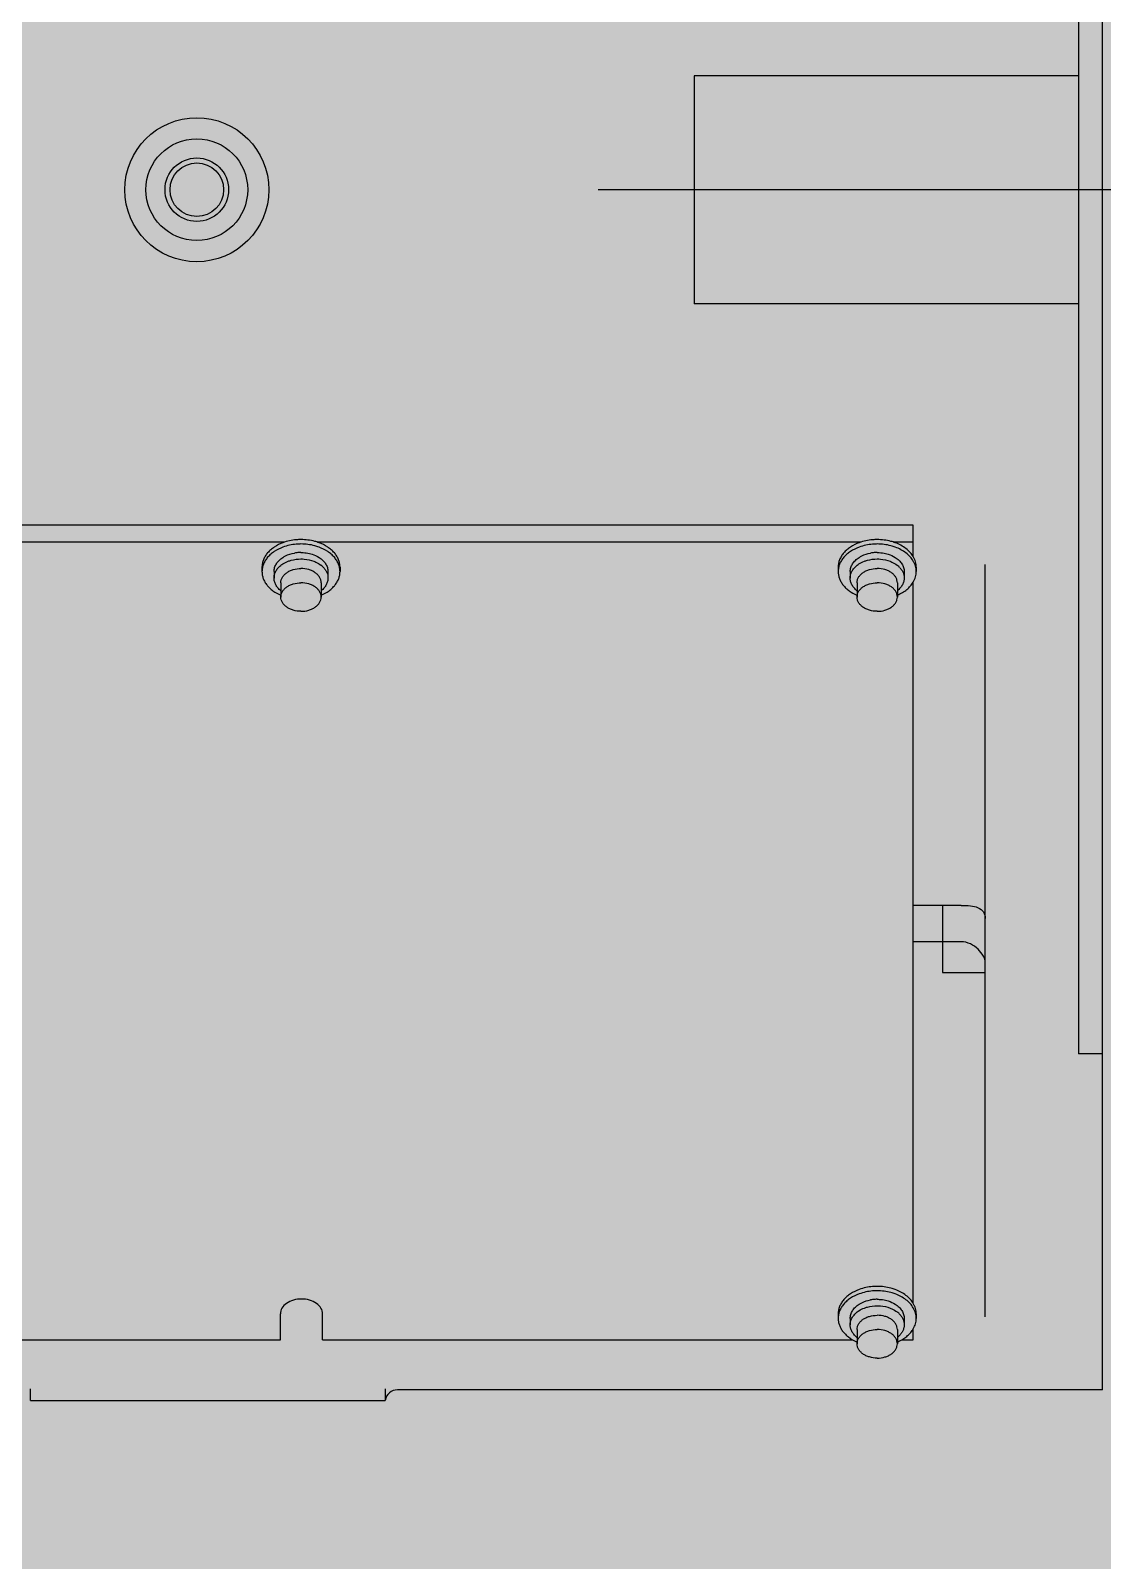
# Model space of a CAD drawing. Extents: x -18489 to 195597, y -1599 to 112111.
# Drawn here: x -14502.51 to -14474.19, y 2469.54 to 2509.97 of the extents above; entities that cross this region are included whole.
import ezdxf

# ---------------------------------------------------------------- set-up
doc = ezdxf.new("R2010")
doc.units = 0
doc.header["$LTSCALE"] = 100
for name, color, linetype in [('188K-SM-03-F10-MECH-EQ-Y2257103$0$0 Xref', 8, 'Continuous'), ('188K-SM-03-F10-MECH-EQ-Y2257103$0$M-EQU-FOUNDATION', 8, 'Continuous'), ('188K-SM-03-F10-MECH-EQ-Y2257103$0$Micron CUP L10 HVAC EQU$0$M-MECH-EQU', 136, 'Continuous'), ('188K-SM-03-F10-MECH-EQ-Y2257103$0$Micron CUP L10 HVAC EQU$0$M-PHASE1 AREA', 252, 'Continuous')]:
    doc.layers.add(name, color=color, linetype=linetype)

# ---------------------------------------------------------------- blocks, each defined once
blk = doc.blocks.new('188K-SM-03-F10-MECH-EQ-Y2257103$0$Micron CUP L10 HVAC EQU$0$A$C0c53ceb0')
at = {"layer": '188K-SM-03-F10-MECH-EQ-Y2257103$0$Micron CUP L10 HVAC EQU$0$M-PHASE1 AREA'}
for p, q in [((16689.57752, 15566.28856), (16689.57752, 16200.62033)), ((16683.23456, 16111.82215), (16683.23456, 15655.08454)), ((16683.23456, 15913.58534), (16581.73732, 15913.58534)), ((16581.73732, 15913.58534), (16581.73732, 15853.32135)), ((18202.14084, 15883.45334), (16556.36301, 15883.45334)), ((16683.23456, 15853.32135), (16581.73732, 15853.32135)), ((16639.59218, 15794.82288), (16316.08298, 15794.82288)), ((16639.59218, 15786.46421), (16639.59218, 15794.82288)), ((16473.58696, 15790.33748), (16329.84858, 15790.33748)), ((16625.82658, 15790.33748), (16482.0882, 15790.33748)), ((16639.59218, 15790.33748), (16634.32783, 15790.33748)), ((16467.52969, 15783.69909), (16467.52969, 15782.53288)), ((16488.14547, 15783.69909), (16488.14547, 15782.53288)), ((16619.76931, 15783.69909), (16619.76931, 15782.53288)), ((16640.3851, 15783.69909), (16640.3851, 15782.53288)), ((16658.62213, 15585.62094), (16658.62213, 15784.4195)), ((16470.70769, 15782.53288), (16470.70769, 15780.82843)), ((16484.96747, 15782.53288), (16484.96747, 15780.82843)), ((16622.94732, 15782.53288), (16622.94732, 15780.82843)), ((16637.20709, 15782.53288), (16637.20709, 15780.82843)), ((16639.59218, 15589.10648), (16639.59218, 15779.76775)), ((16472.50919, 15779.57251), (16472.50919, 15775.80478)), ((16483.16597, 15779.57251), (16483.16597, 15775.80478)), ((16624.74882, 15779.57251), (16624.74882, 15775.80478)), ((16635.40559, 15779.57251), (16635.40559, 15775.80478)), ((16652.27882, 15694.30573), (16639.59218, 15694.30573)), ((16647.33103, 15694.30587), (16647.33103, 15676.58617)), ((16652.27882, 15684.70552), (16639.59218, 15684.70552)), ((16647.33103, 15676.58617), (16658.62213, 15676.58617)), ((16689.57814, 15655.08454), (16683.23456, 15655.08454)), ((16472.38233, 15579.52354), (16472.38233, 15586.34136)), ((16483.54657, 15579.52354), (16483.54657, 15586.34136)), ((16619.76931, 15586.34136), (16619.76931, 15585.17515)), ((16640.3851, 15586.34136), (16640.3851, 15585.17515)), ((16622.94732, 15585.17515), (16622.94732, 15583.4707)), ((16624.74882, 15582.21478), (16624.74882, 15578.44705)), ((16635.40559, 15582.21478), (16635.40559, 15578.44705)), ((16637.20709, 15585.17515), (16637.20709, 15583.4707)), ((16639.59218, 15579.52354), (16639.59218, 15582.41002)), ((16332.07782, 15579.52354), (16472.38233, 15579.52354)), ((16483.54657, 15579.52354), (16623.59734, 15579.52354)), ((16636.55707, 15579.52354), (16639.59218, 15579.52354)), ((16406.41182, 15563.4975), (16406.41182, 15566.52208)), ((16500.03919, 15566.52208), (16500.03919, 15563.4975)), ((16689.57752, 15566.28856), (16503.33772, 15566.28856)), ((16406.41182, 15563.4975), (16500.03919, 15563.4975))]:
    blk.add_line(p, q, dxfattribs=at)
for radius in [19.02995, 13.44783, 8.39855, 7.07914]:
    blk.add_circle((16450.30758, 15883.45445), radius, dxfattribs=at)
for centre, radius, start, end in [((16476.36334, 15779.33262), 6.19155, 127.5258068, 128.9357053), ((16477.80216, 15777.84021), 9.73227, 97.1739976, 100.0449696), ((16477.81928, 15777.71248), 9.86114, 96.1744783, 97.1800614), ((16477.83634, 15777.54409), 10.03038, 89.9929258, 96.1678883), ((16479.41779, 15779.4672), 6.02027, 46.9069085, 52.4938278), ((16479.76659, 15779.84822), 5.50374, 42.7749544, 46.8486984), ((16628.60296, 15779.33262), 6.19155, 127.5258068, 128.9357053), ((16630.04178, 15777.84021), 9.73227, 97.1739976, 100.0449696), ((16630.05891, 15777.71248), 9.86114, 96.1744783, 97.1800614), ((16630.07597, 15777.54409), 10.03038, 89.9929258, 96.1678883), ((16631.65741, 15779.4672), 6.02027, 46.9069085, 52.4938278), ((16632.00622, 15779.84822), 5.50374, 42.7749544, 46.8486984), ((16630.04178, 15580.48248), 9.73227, 97.1739976, 100.0449696), ((16630.05891, 15580.35475), 9.86114, 96.1744783, 97.1800614), ((16630.07597, 15580.18636), 10.03038, 89.9929258, 96.1678883), ((16628.60296, 15581.97489), 6.19155, 127.5258068, 128.9357053), ((16631.65741, 15582.10947), 6.02027, 46.9069085, 52.4938278), ((16632.00622, 15582.49049), 5.50374, 42.7749544, 46.8486984), ((16629.2715, 15589.53259), 11.52164, 244.948865, 246.842348), ((16628.52498, 15584.8695), 6.06708, 229.7708212, 231.4191546), ((16631.77124, 15584.70025), 5.84634, 308.528757, 313.6162458), ((16630.89402, 15589.50598), 11.4928, 293.1588691, 296.1903204), ((16503.33772, 15562.99004), 3.29853, 90, 171.1501169)]:
    blk.add_arc(centre, radius, start, end, dxfattribs=at)
for points, knots in [([(16473.06879, 15790.16094), (16472.26991, 15789.86615), (16471.13263, 15789.30811), (16469.82642, 15788.32141), (16469.01266, 15787.50918), (16468.36128, 15786.6244), (16467.88522, 15785.68245), (16467.59494, 15784.70126), (16467.52969, 15784.03058), (16467.52969, 15783.69909)], [0, 0, 0, 0, 0.282453329, 0.415182561, 0.541745185, 0.662447936, 0.77810747, 0.890044774, 1, 1, 1, 1]), ([(16473.06879, 15788.99473), (16472.26991, 15788.69994), (16471.13263, 15788.14191), (16469.82642, 15787.15521), (16469.01266, 15786.34298), (16468.36128, 15785.4582), (16467.88522, 15784.51625), (16467.59494, 15783.53505), (16467.52969, 15782.86437), (16467.52969, 15782.53288)], [0, 0, 0, 0, 0.282453329, 0.415182561, 0.541745185, 0.662447936, 0.77810747, 0.890044774, 1, 1, 1, 1]), ([(16477.83758, 15790.98786), (16477.42508, 15790.98786), (16475.80831, 15790.91942), (16474.19967, 15790.57824), (16473.06879, 15790.16094)], [0, 0, 0, 0, 0.254957247, 1, 1, 1, 1]), ([(16477.83758, 15789.82166), (16477.42508, 15789.82166), (16475.80831, 15789.75322), (16474.19967, 15789.41204), (16473.06879, 15788.99473)], [0, 0, 0, 0, 0.254957247, 1, 1, 1, 1]), ([(16482.60637, 15790.16094), (16482.23552, 15790.29779), (16480.6911, 15790.78471), (16479.06034, 15790.98786), (16477.83758, 15790.98786)], [0, 0, 0, 0, 0.244303598, 1, 1, 1, 1]), ([(16482.60637, 15788.99473), (16482.23552, 15789.13158), (16480.6911, 15789.6185), (16479.06034, 15789.82166), (16477.83758, 15789.82166)], [0, 0, 0, 0, 0.244303598, 1, 1, 1, 1]), ([(16488.14547, 15783.69909), (16488.14547, 15784.03058), (16488.08022, 15784.70126), (16487.78994, 15785.68245), (16487.31388, 15786.6244), (16486.6625, 15787.50918), (16485.84874, 15788.32141), (16484.54253, 15789.30811), (16483.40525, 15789.86615), (16482.60637, 15790.16094)], [0, 0, 0, 0, 0.109955226, 0.22189253, 0.337552064, 0.458254815, 0.584817439, 0.717546671, 1, 1, 1, 1]), ([(16488.14547, 15782.53288), (16488.14547, 15782.86437), (16488.08022, 15783.53505), (16487.78994, 15784.51625), (16487.31388, 15785.4582), (16486.6625, 15786.34298), (16485.84874, 15787.15521), (16484.54253, 15788.14191), (16483.40525, 15788.69994), (16482.60637, 15788.99473)], [0, 0, 0, 0, 0.109955226, 0.22189253, 0.337552064, 0.458254815, 0.584817439, 0.717546671, 1, 1, 1, 1]), ([(16625.30841, 15790.16094), (16624.50954, 15789.86615), (16623.37225, 15789.30811), (16622.06605, 15788.32141), (16621.25229, 15787.50918), (16620.60091, 15786.6244), (16620.12484, 15785.68245), (16619.83456, 15784.70126), (16619.76931, 15784.03058), (16619.76931, 15783.69909)], [0, 0, 0, 0, 0.282453329, 0.415182561, 0.541745185, 0.662447936, 0.77810747, 0.890044774, 1, 1, 1, 1]), ([(16625.30841, 15788.99473), (16624.50954, 15788.69994), (16623.37225, 15788.14191), (16622.06605, 15787.15521), (16621.25229, 15786.34298), (16620.60091, 15785.4582), (16620.12484, 15784.51625), (16619.83456, 15783.53505), (16619.76931, 15782.86437), (16619.76931, 15782.53288)], [0, 0, 0, 0, 0.282453329, 0.415182561, 0.541745185, 0.662447936, 0.77810747, 0.890044774, 1, 1, 1, 1]), ([(16630.0772, 15790.98786), (16629.6647, 15790.98786), (16628.04794, 15790.91942), (16626.4393, 15790.57824), (16625.30841, 15790.16094)], [0, 0, 0, 0, 0.254957247, 1, 1, 1, 1]), ([(16630.0772, 15789.82166), (16629.6647, 15789.82166), (16628.04794, 15789.75322), (16626.4393, 15789.41204), (16625.30841, 15788.99473)], [0, 0, 0, 0, 0.254957247, 1, 1, 1, 1]), ([(16634.846, 15790.16094), (16634.47514, 15790.29779), (16632.93072, 15790.78471), (16631.29997, 15790.98786), (16630.0772, 15790.98786)], [0, 0, 0, 0, 0.244303598, 1, 1, 1, 1]), ([(16634.846, 15788.99473), (16634.47514, 15789.13158), (16632.93072, 15789.6185), (16631.29997, 15789.82166), (16630.0772, 15789.82166)], [0, 0, 0, 0, 0.244303598, 1, 1, 1, 1]), ([(16639.61131, 15786.46977), (16639.37652, 15786.87375), (16638.79797, 15787.65478), (16637.69219, 15788.66639), (16636.35886, 15789.52475), (16635.36689, 15789.96872), (16634.846, 15790.16094)], [0, 0, 0, 0, 0.228329103, 0.471045062, 0.728675928, 1, 1, 1, 1]), ([(16639.61131, 15785.30357), (16639.37652, 15785.70754), (16638.79797, 15786.48857), (16637.69219, 15787.50019), (16636.35886, 15788.35854), (16635.36689, 15788.80252), (16634.846, 15788.99473)], [0, 0, 0, 0, 0.228329103, 0.471045062, 0.728675928, 1, 1, 1, 1]), ([(16470.7077, 15782.53288), (16470.7077, 15782.8859), (16470.81753, 15783.6105), (16471.29595, 15784.63005), (16472.05822, 15785.54805), (16472.70785, 15786.05076), (16473.06406, 15786.27778)], [0, 0, 0, 0, 0.229920631, 0.469253804, 0.72489402, 1, 1, 1, 1]), ([(16470.7077, 15780.82843), (16470.7077, 15781.13128), (16470.78758, 15781.74895), (16471.13917, 15782.63419), (16471.70692, 15783.45548), (16472.20005, 15783.92877), (16472.47227, 15784.14872)], [0, 0, 0, 0, 0.234069694, 0.475329886, 0.729505668, 1, 1, 1, 1]), ([(16472.59195, 15784.24301), (16472.7272, 15784.3469), (16473.30617, 15784.75525), (16473.94729, 15785.07264), (16474.44937, 15785.26438)], [0, 0, 0, 0, 0.24089007, 1, 1, 1, 1]), ([(16473.06406, 15786.27778), (16473.28345, 15786.41761), (16474.23294, 15786.9499), (16475.29045, 15787.27903), (16476.10464, 15787.42329)], [0, 0, 0, 0, 0.239330495, 1, 1, 1, 1]), ([(16474.44937, 15785.26438), (16474.71168, 15785.36455), (16475.80692, 15785.72137), (16476.96747, 15785.87002), (16477.83758, 15785.87002)], [0, 0, 0, 0, 0.243974103, 1, 1, 1, 1]), ([(16477.83758, 15787.57447), (16478.0267, 15787.57447), (16478.77672, 15787.55334), (16479.52468, 15787.44817), (16480.07111, 15787.32071)], [0, 0, 0, 0, 0.252084477, 1, 1, 1, 1]), ([(16477.83758, 15785.87002), (16478.1313, 15785.87002), (16479.2812, 15785.8199), (16480.42513, 15785.57015), (16481.22579, 15785.26438)], [0, 0, 0, 0, 0.255236185, 1, 1, 1, 1]), ([(16480.07111, 15787.32071), (16480.30308, 15787.2666), (16481.18807, 15787.02429), (16482.03815, 15786.64296), (16482.6111, 15786.27778)], [0, 0, 0, 0, 0.25958004, 1, 1, 1, 1]), ([(16481.22579, 15785.26438), (16481.39732, 15785.19888), (16482.05004, 15784.92488), (16482.6674, 15784.5624), (16483.08321, 15784.24301)], [0, 0, 0, 0, 0.259357224, 1, 1, 1, 1]), ([(16482.6111, 15786.27778), (16482.9673, 15786.05076), (16483.61694, 15785.54805), (16484.37921, 15784.63005), (16484.85763, 15783.6105), (16484.96745, 15782.8859), (16484.96745, 15782.53288)], [0, 0, 0, 0, 0.27510598, 0.530746196, 0.770079369, 1, 1, 1, 1]), ([(16622.94733, 15782.53288), (16622.94733, 15782.8859), (16623.05716, 15783.6105), (16623.53557, 15784.63005), (16624.29784, 15785.54805), (16624.94748, 15786.05076), (16625.30368, 15786.27778)], [0, 0, 0, 0, 0.229920631, 0.469253804, 0.72489402, 1, 1, 1, 1]), ([(16622.94733, 15780.82843), (16622.94733, 15781.13128), (16623.02721, 15781.74895), (16623.37879, 15782.63419), (16623.94655, 15783.45548), (16624.43967, 15783.92877), (16624.7119, 15784.14872)], [0, 0, 0, 0, 0.234069694, 0.475329886, 0.729505668, 1, 1, 1, 1]), ([(16624.83157, 15784.24301), (16624.96683, 15784.3469), (16625.54579, 15784.75525), (16626.18691, 15785.07264), (16626.68899, 15785.26438)], [0, 0, 0, 0, 0.24089007, 1, 1, 1, 1]), ([(16625.30368, 15786.27778), (16625.52307, 15786.41761), (16626.47257, 15786.9499), (16627.53007, 15787.27903), (16628.34427, 15787.42329)], [0, 0, 0, 0, 0.239330495, 1, 1, 1, 1]), ([(16626.68899, 15785.26438), (16626.9513, 15785.36455), (16628.04655, 15785.72137), (16629.2071, 15785.87002), (16630.0772, 15785.87002)], [0, 0, 0, 0, 0.243974103, 1, 1, 1, 1]), ([(16630.0772, 15787.57447), (16630.26632, 15787.57447), (16631.01634, 15787.55334), (16631.76431, 15787.44817), (16632.31074, 15787.32071)], [0, 0, 0, 0, 0.252084477, 1, 1, 1, 1]), ([(16630.0772, 15785.87002), (16630.37093, 15785.87002), (16631.52082, 15785.8199), (16632.66475, 15785.57015), (16633.46542, 15785.26438)], [0, 0, 0, 0, 0.255236185, 1, 1, 1, 1]), ([(16632.31074, 15787.32071), (16632.54271, 15787.2666), (16633.4277, 15787.02429), (16634.27777, 15786.64296), (16634.85072, 15786.27778)], [0, 0, 0, 0, 0.25958004, 1, 1, 1, 1]), ([(16633.46542, 15785.26438), (16633.63694, 15785.19888), (16634.28967, 15784.92488), (16634.90702, 15784.5624), (16635.32283, 15784.24301)], [0, 0, 0, 0, 0.259357224, 1, 1, 1, 1]), ([(16634.85072, 15786.27778), (16635.20693, 15786.05076), (16635.85656, 15785.54805), (16636.61883, 15784.63005), (16637.09725, 15783.6105), (16637.20708, 15782.8859), (16637.20708, 15782.53288)], [0, 0, 0, 0, 0.27510598, 0.530746196, 0.770079369, 1, 1, 1, 1]), ([(16640.3851, 15783.69909), (16640.3851, 15783.93612), (16640.35205, 15784.41304), (16640.20414, 15785.11968), (16639.95954, 15785.81224), (16639.73675, 15786.25392), (16639.61131, 15786.46977)], [0, 0, 0, 0, 0.244493334, 0.491275134, 0.742487277, 1, 1, 1, 1]), ([(16640.3851, 15782.53288), (16640.3851, 15782.76991), (16640.35205, 15783.24684), (16640.20414, 15783.95348), (16639.95954, 15784.64604), (16639.73675, 15785.08772), (16639.61131, 15785.30357)], [0, 0, 0, 0, 0.244493334, 0.491275134, 0.742487277, 1, 1, 1, 1]), ([(16467.52969, 15782.53288), (16467.52969, 15782.22068), (16467.58744, 15781.58981), (16467.84474, 15780.66411), (16468.2676, 15779.77103), (16468.84781, 15778.92577), (16469.57512, 15778.14151), (16470.74694, 15777.17479), (16471.775, 15776.6076), (16472.50085, 15776.29702)], [0, 0, 0, 0, 0.111041272, 0.223864441, 0.340057107, 0.460865279, 0.587115231, 0.719198405, 1, 1, 1, 1]), ([(16472.50182, 15777.48441), (16472.22533, 15777.70501), (16471.72429, 15778.1803), (16471.14685, 15779.00714), (16470.78904, 15779.89964), (16470.7077, 15780.52292), (16470.7077, 15780.82843)], [0, 0, 0, 0, 0.270746738, 0.524995294, 0.766149282, 1, 1, 1, 1]), ([(16472.50921, 15779.57251), (16472.50921, 15779.8199), (16472.581, 15780.32621), (16472.89515, 15781.04467), (16473.39907, 15781.70075), (16474.07006, 15782.27088), (16474.88199, 15782.73632), (16476.12757, 15783.20211), (16477.1512, 15783.34025), (16477.83758, 15783.34025)], [0, 0, 0, 0, 0.103362596, 0.210478727, 0.324204974, 0.446028764, 0.576049326, 0.713211012, 1, 1, 1, 1]), ([(16483.16595, 15779.57251), (16483.16595, 15779.8199), (16483.09416, 15780.32621), (16482.78001, 15781.04467), (16482.27609, 15781.70075), (16481.6051, 15782.27088), (16480.79317, 15782.73632), (16479.54759, 15783.20211), (16478.52396, 15783.34025), (16477.83758, 15783.34025)], [0, 0, 0, 0, 0.103362596, 0.210478727, 0.324204974, 0.446028764, 0.576049326, 0.713211012, 1, 1, 1, 1]), ([(16484.96745, 15780.82843), (16484.96745, 15780.52292), (16484.88612, 15779.89964), (16484.52831, 15779.00714), (16483.95087, 15778.1803), (16483.44983, 15777.70501), (16483.17334, 15777.48441)], [0, 0, 0, 0, 0.233850718, 0.475004706, 0.729253262, 1, 1, 1, 1]), ([(16483.17431, 15776.29702), (16483.90016, 15776.6076), (16484.92822, 15777.17479), (16486.10004, 15778.14151), (16486.82735, 15778.92577), (16487.40756, 15779.77103), (16487.83042, 15780.66411), (16488.08772, 15781.58981), (16488.14547, 15782.22068), (16488.14547, 15782.53288)], [0, 0, 0, 0, 0.280801595, 0.412884769, 0.539134721, 0.659942893, 0.776135559, 0.888958728, 1, 1, 1, 1]), ([(16483.80648, 15783.58592), (16483.98971, 15783.38761), (16484.31885, 15782.9716), (16484.68966, 15782.28495), (16484.91641, 15781.56545), (16484.96745, 15781.07199), (16484.96745, 15780.82843)], [0, 0, 0, 0, 0.264767003, 0.517467871, 0.761153089, 1, 1, 1, 1]), ([(16619.76931, 15782.53288), (16619.76931, 15782.22068), (16619.82706, 15781.58981), (16620.08436, 15780.66411), (16620.50722, 15779.77103), (16621.08743, 15778.92577), (16621.81475, 15778.14151), (16622.98657, 15777.17479), (16624.01463, 15776.6076), (16624.74047, 15776.29702)], [0, 0, 0, 0, 0.111041272, 0.223864441, 0.340057107, 0.460865279, 0.587115231, 0.719198405, 1, 1, 1, 1]), ([(16624.74144, 15777.48441), (16624.46495, 15777.70501), (16623.96391, 15778.1803), (16623.38648, 15779.00714), (16623.02866, 15779.89964), (16622.94733, 15780.52292), (16622.94733, 15780.82843)], [0, 0, 0, 0, 0.270746738, 0.524995294, 0.766149282, 1, 1, 1, 1]), ([(16624.74883, 15779.57251), (16624.74883, 15779.8199), (16624.82062, 15780.32621), (16625.13477, 15781.04467), (16625.6387, 15781.70075), (16626.30968, 15782.27088), (16627.12161, 15782.73632), (16628.36719, 15783.20211), (16629.39082, 15783.34025), (16630.0772, 15783.34025)], [0, 0, 0, 0, 0.103362596, 0.210478727, 0.324204974, 0.446028764, 0.576049326, 0.713211012, 1, 1, 1, 1]), ([(16635.40557, 15779.57251), (16635.40557, 15779.8199), (16635.33378, 15780.32621), (16635.01963, 15781.04467), (16634.51571, 15781.70075), (16633.84472, 15782.27088), (16633.0328, 15782.73632), (16631.78722, 15783.20211), (16630.76359, 15783.34025), (16630.0772, 15783.34025)], [0, 0, 0, 0, 0.103362596, 0.210478727, 0.324204974, 0.446028764, 0.576049326, 0.713211012, 1, 1, 1, 1]), ([(16637.20708, 15780.82843), (16637.20708, 15780.52292), (16637.12575, 15779.89964), (16636.76793, 15779.00714), (16636.19049, 15778.1803), (16635.68946, 15777.70501), (16635.41297, 15777.48441)], [0, 0, 0, 0, 0.233850718, 0.475004706, 0.729253262, 1, 1, 1, 1]), ([(16635.41394, 15776.29702), (16635.87135, 15776.49275), (16636.74123, 15776.93197), (16637.90932, 15777.74706), (16638.88278, 15778.68459), (16639.39825, 15779.39561), (16639.61131, 15779.76219)], [0, 0, 0, 0, 0.269931631, 0.526826294, 0.769963352, 1, 1, 1, 1]), ([(16636.04611, 15783.58592), (16636.22933, 15783.38761), (16636.55848, 15782.9716), (16636.92928, 15782.28495), (16637.15603, 15781.56545), (16637.20708, 15781.07199), (16637.20708, 15780.82843)], [0, 0, 0, 0, 0.264767003, 0.517467871, 0.761153089, 1, 1, 1, 1]), ([(16639.61131, 15779.76219), (16639.73675, 15779.97805), (16639.95954, 15780.41972), (16640.20414, 15781.11228), (16640.35205, 15781.81892), (16640.3851, 15782.29585), (16640.3851, 15782.53288)], [0, 0, 0, 0, 0.257512723, 0.508724866, 0.755506666, 1, 1, 1, 1]), ([(16472.50921, 15775.80478), (16472.50921, 15776.05216), (16472.581, 15776.55847), (16472.89515, 15777.27693), (16473.39907, 15777.93302), (16474.07006, 15778.50315), (16474.88199, 15778.96858), (16476.12757, 15779.43438), (16477.1512, 15779.57251), (16477.83758, 15779.57251)], [0, 0, 0, 0, 0.103362596, 0.210478727, 0.324204974, 0.446028764, 0.576049326, 0.713211012, 1, 1, 1, 1]), ([(16477.83758, 15772.03704), (16477.1512, 15772.03704), (16476.12757, 15772.17518), (16474.88199, 15772.64097), (16474.07006, 15773.10641), (16473.39907, 15773.67654), (16472.89515, 15774.33262), (16472.581, 15775.05108), (16472.50921, 15775.55739), (16472.50921, 15775.80478)], [0, 0, 0, 0, 0.286788988, 0.423950674, 0.553971236, 0.675795026, 0.789521273, 0.896637404, 1, 1, 1, 1]), ([(16483.16595, 15775.80478), (16483.16595, 15776.05216), (16483.09416, 15776.55847), (16482.78001, 15777.27693), (16482.27609, 15777.93302), (16481.6051, 15778.50315), (16480.79317, 15778.96858), (16479.54759, 15779.43438), (16478.52396, 15779.57251), (16477.83758, 15779.57251)], [0, 0, 0, 0, 0.103362596, 0.210478727, 0.324204974, 0.446028764, 0.576049326, 0.713211012, 1, 1, 1, 1]), ([(16477.83758, 15772.03704), (16478.52396, 15772.03704), (16479.54759, 15772.17518), (16480.79317, 15772.64097), (16481.6051, 15773.10641), (16482.27609, 15773.67654), (16482.78001, 15774.33262), (16483.09416, 15775.05108), (16483.16595, 15775.55739), (16483.16595, 15775.80478)], [0, 0, 0, 0, 0.286788988, 0.423950674, 0.553971236, 0.675795026, 0.789521273, 0.896637404, 1, 1, 1, 1]), ([(16624.74883, 15775.80478), (16624.74883, 15776.05216), (16624.82062, 15776.55847), (16625.13477, 15777.27693), (16625.6387, 15777.93302), (16626.30968, 15778.50315), (16627.12161, 15778.96858), (16628.36719, 15779.43438), (16629.39082, 15779.57251), (16630.0772, 15779.57251)], [0, 0, 0, 0, 0.103362596, 0.210478727, 0.324204974, 0.446028764, 0.576049326, 0.713211012, 1, 1, 1, 1]), ([(16630.0772, 15772.03704), (16629.39082, 15772.03704), (16628.36719, 15772.17518), (16627.12161, 15772.64097), (16626.30968, 15773.10641), (16625.6387, 15773.67654), (16625.13477, 15774.33262), (16624.82062, 15775.05108), (16624.74883, 15775.55739), (16624.74883, 15775.80478)], [0, 0, 0, 0, 0.286788988, 0.423950674, 0.553971236, 0.675795026, 0.789521273, 0.896637404, 1, 1, 1, 1]), ([(16635.40557, 15775.80478), (16635.40557, 15776.05216), (16635.33378, 15776.55847), (16635.01963, 15777.27693), (16634.51571, 15777.93302), (16633.84472, 15778.50315), (16633.0328, 15778.96858), (16631.78722, 15779.43438), (16630.76359, 15779.57251), (16630.0772, 15779.57251)], [0, 0, 0, 0, 0.103362596, 0.210478727, 0.324204974, 0.446028764, 0.576049326, 0.713211012, 1, 1, 1, 1]), ([(16630.0772, 15772.03704), (16630.76359, 15772.03704), (16631.78722, 15772.17518), (16633.0328, 15772.64097), (16633.84472, 15773.10641), (16634.51571, 15773.67654), (16635.01963, 15774.33262), (16635.33378, 15775.05108), (16635.40557, 15775.55739), (16635.40557, 15775.80478)], [0, 0, 0, 0, 0.286788988, 0.423950674, 0.553971236, 0.675795026, 0.789521273, 0.896637404, 1, 1, 1, 1]), ([(16652.27882, 15694.30573), (16653.09462, 15694.30573), (16654.60236, 15694.2537), (16656.68667, 15693.88524), (16658.33625, 15692.71327), (16658.62213, 15691.42885), (16658.62213, 15690.80494)], [0, 0, 0, 0, 0.300006288, 0.55471551, 0.770561951, 1, 1, 1, 1]), ([(16658.62213, 15679.2355), (16658.62213, 15679.81866), (16658.12646, 15681.13129), (16656.77215, 15682.831), (16654.7889, 15684.28045), (16653.11601, 15684.70552), (16652.27882, 15684.70552)], [0, 0, 0, 0, 0.194431003, 0.446315186, 0.720873, 1, 1, 1, 1]), ([(16483.54657, 15586.34136), (16483.54657, 15586.86446), (16483.20687, 15587.988), (16481.90615, 15589.27424), (16480.07783, 15590.10051), (16477.96445, 15590.386), (16475.85106, 15590.10051), (16474.02275, 15589.27424), (16472.72202, 15587.988), (16472.38233, 15586.86446), (16472.38233, 15586.34136)], [0, 0, 0, 0, 0.104746837, 0.222329114, 0.356016419, 0.5, 0.643983581, 0.777670886, 0.895253162, 1, 1, 1, 1]), ([(16625.30841, 15592.80321), (16624.50954, 15592.50842), (16623.37225, 15591.95038), (16622.06605, 15590.96368), (16621.25229, 15590.15145), (16620.60091, 15589.26667), (16620.12484, 15588.32472), (16619.83456, 15587.34353), (16619.76931, 15586.67285), (16619.76931, 15586.34136)], [0, 0, 0, 0, 0.282453329, 0.415182561, 0.541745185, 0.662447936, 0.77810747, 0.890044774, 1, 1, 1, 1]), ([(16625.30841, 15591.637), (16624.50954, 15591.34221), (16623.37225, 15590.78418), (16622.06605, 15589.79748), (16621.25229, 15588.98525), (16620.60091, 15588.10047), (16620.12484, 15587.15852), (16619.83456, 15586.17732), (16619.76931, 15585.50664), (16619.76931, 15585.17515)], [0, 0, 0, 0, 0.282453329, 0.415182561, 0.541745185, 0.662447936, 0.77810747, 0.890044774, 1, 1, 1, 1]), ([(16625.30368, 15588.92005), (16625.52307, 15589.05988), (16626.47257, 15589.59217), (16627.53007, 15589.9213), (16628.34427, 15590.06556)], [0, 0, 0, 0, 0.239330495, 1, 1, 1, 1]), ([(16630.0772, 15593.63013), (16629.6647, 15593.63013), (16628.04794, 15593.56169), (16626.4393, 15593.22051), (16625.30841, 15592.80321)], [0, 0, 0, 0, 0.254957247, 1, 1, 1, 1]), ([(16630.0772, 15592.46393), (16629.6647, 15592.46393), (16628.04794, 15592.39549), (16626.4393, 15592.05431), (16625.30841, 15591.637)], [0, 0, 0, 0, 0.254957247, 1, 1, 1, 1]), ([(16634.846, 15592.80321), (16634.47514, 15592.94006), (16632.93072, 15593.42698), (16631.29997, 15593.63013), (16630.0772, 15593.63013)], [0, 0, 0, 0, 0.244303598, 1, 1, 1, 1]), ([(16634.846, 15591.637), (16634.47514, 15591.77385), (16632.93072, 15592.26077), (16631.29997, 15592.46393), (16630.0772, 15592.46393)], [0, 0, 0, 0, 0.244303598, 1, 1, 1, 1]), ([(16630.0772, 15590.21674), (16630.26632, 15590.21674), (16631.01634, 15590.19561), (16631.76431, 15590.09044), (16632.31074, 15589.96298)], [0, 0, 0, 0, 0.252084477, 1, 1, 1, 1]), ([(16632.31074, 15589.96298), (16632.54271, 15589.90887), (16633.4277, 15589.66656), (16634.27777, 15589.28523), (16634.85072, 15588.92005)], [0, 0, 0, 0, 0.25958004, 1, 1, 1, 1]), ([(16639.61131, 15589.11204), (16639.37652, 15589.51602), (16638.79797, 15590.29705), (16637.69219, 15591.30866), (16636.35886, 15592.16702), (16635.36689, 15592.61099), (16634.846, 15592.80321)], [0, 0, 0, 0, 0.228329103, 0.471045062, 0.728675928, 1, 1, 1, 1]), ([(16639.61131, 15587.94584), (16639.37652, 15588.34981), (16638.79797, 15589.13084), (16637.69219, 15590.14246), (16636.35886, 15591.00081), (16635.36689, 15591.44479), (16634.846, 15591.637)], [0, 0, 0, 0, 0.228329103, 0.471045062, 0.728675928, 1, 1, 1, 1]), ([(16622.94733, 15585.17515), (16622.94733, 15585.52817), (16623.05716, 15586.25277), (16623.53557, 15587.27232), (16624.29784, 15588.19032), (16624.94748, 15588.69303), (16625.30368, 15588.92005)], [0, 0, 0, 0, 0.229920631, 0.469253804, 0.72489402, 1, 1, 1, 1]), ([(16622.94733, 15583.4707), (16622.94733, 15583.77355), (16623.02721, 15584.39122), (16623.37879, 15585.27646), (16623.94655, 15586.09775), (16624.43967, 15586.57104), (16624.7119, 15586.79099)], [0, 0, 0, 0, 0.234069694, 0.475329886, 0.729505668, 1, 1, 1, 1]), ([(16624.74883, 15582.21478), (16624.74883, 15582.46217), (16624.82062, 15582.96848), (16625.13477, 15583.68694), (16625.6387, 15584.34302), (16626.30968, 15584.91315), (16627.12161, 15585.37859), (16628.36719, 15585.84438), (16629.39082, 15585.98252), (16630.0772, 15585.98252)], [0, 0, 0, 0, 0.103362596, 0.210478727, 0.324204974, 0.446028764, 0.576049326, 0.713211012, 1, 1, 1, 1]), ([(16624.83157, 15586.88528), (16624.96683, 15586.98917), (16625.54579, 15587.39752), (16626.18691, 15587.71491), (16626.68899, 15587.90665)], [0, 0, 0, 0, 0.24089007, 1, 1, 1, 1]), ([(16626.68899, 15587.90665), (16626.9513, 15588.00682), (16628.04655, 15588.36365), (16629.2071, 15588.51229), (16630.0772, 15588.51229)], [0, 0, 0, 0, 0.243974103, 1, 1, 1, 1]), ([(16630.0772, 15588.51229), (16630.37093, 15588.51229), (16631.52082, 15588.46217), (16632.66475, 15588.21242), (16633.46542, 15587.90665)], [0, 0, 0, 0, 0.255236185, 1, 1, 1, 1]), ([(16635.40557, 15582.21478), (16635.40557, 15582.46217), (16635.33378, 15582.96848), (16635.01963, 15583.68694), (16634.51571, 15584.34302), (16633.84472, 15584.91315), (16633.0328, 15585.37859), (16631.78722, 15585.84438), (16630.76359, 15585.98252), (16630.0772, 15585.98252)], [0, 0, 0, 0, 0.103362596, 0.210478727, 0.324204974, 0.446028764, 0.576049326, 0.713211012, 1, 1, 1, 1]), ([(16633.46542, 15587.90665), (16633.63694, 15587.84115), (16634.28967, 15587.56715), (16634.90702, 15587.20467), (16635.32283, 15586.88528)], [0, 0, 0, 0, 0.259357224, 1, 1, 1, 1]), ([(16634.85072, 15588.92005), (16635.20693, 15588.69303), (16635.85656, 15588.19032), (16636.61883, 15587.27232), (16637.09725, 15586.25277), (16637.20708, 15585.52817), (16637.20708, 15585.17515)], [0, 0, 0, 0, 0.27510598, 0.530746196, 0.770079369, 1, 1, 1, 1]), ([(16636.04611, 15586.22819), (16636.22933, 15586.02988), (16636.55848, 15585.61387), (16636.92928, 15584.92722), (16637.15603, 15584.20772), (16637.20708, 15583.71426), (16637.20708, 15583.4707)], [0, 0, 0, 0, 0.264767003, 0.517467871, 0.761153089, 1, 1, 1, 1]), ([(16640.3851, 15586.34136), (16640.3851, 15586.57839), (16640.35205, 15587.05531), (16640.20414, 15587.76195), (16639.95954, 15588.45451), (16639.73675, 15588.89619), (16639.61131, 15589.11204)], [0, 0, 0, 0, 0.244493334, 0.491275134, 0.742487277, 1, 1, 1, 1]), ([(16640.3851, 15585.17515), (16640.3851, 15585.41218), (16640.35205, 15585.88911), (16640.20414, 15586.59575), (16639.95954, 15587.28831), (16639.73675, 15587.72999), (16639.61131, 15587.94584)], [0, 0, 0, 0, 0.244493334, 0.491275134, 0.742487277, 1, 1, 1, 1]), ([(16619.76931, 15585.17515), (16619.76931, 15584.87511), (16619.82258, 15584.26929), (16620.06011, 15583.37876), (16620.45096, 15582.51709), (16620.98814, 15581.69789), (16621.66289, 15580.93301), (16622.75232, 15579.98231), (16623.71271, 15579.41275), (16624.39293, 15579.09479)], [0, 0, 0, 0, 0.11174478, 0.225149291, 0.341705381, 0.462607147, 0.588678042, 0.720351669, 1, 1, 1, 1]), ([(16624.60658, 15580.23748), (16624.34963, 15580.45487), (16623.88479, 15580.92046), (16623.35153, 15581.7213), (16623.02205, 15582.58011), (16622.94733, 15583.17747), (16622.94733, 15583.4707)], [0, 0, 0, 0, 0.269574381, 0.523491077, 0.765138928, 1, 1, 1, 1]), ([(16624.74883, 15578.44705), (16624.74883, 15578.69443), (16624.82062, 15579.20074), (16625.13477, 15579.9192), (16625.6387, 15580.57529), (16626.30968, 15581.14542), (16627.12161, 15581.61085), (16628.36719, 15582.07665), (16629.39082, 15582.21478), (16630.0772, 15582.21478)], [0, 0, 0, 0, 0.103362596, 0.210478727, 0.324204974, 0.446028764, 0.576049326, 0.713211012, 1, 1, 1, 1]), ([(16635.40557, 15578.44705), (16635.40557, 15578.69443), (16635.33378, 15579.20074), (16635.01963, 15579.9192), (16634.51571, 15580.57529), (16633.84472, 15581.14542), (16633.0328, 15581.61085), (16631.78722, 15582.07665), (16630.76359, 15582.21478), (16630.0772, 15582.21478)], [0, 0, 0, 0, 0.103362596, 0.210478727, 0.324204974, 0.446028764, 0.576049326, 0.713211012, 1, 1, 1, 1]), ([(16637.20708, 15583.4707), (16637.20708, 15583.20205), (16637.14468, 15582.65631), (16636.86845, 15581.8659), (16636.41893, 15581.11986), (16636.02352, 15580.67676), (16635.80419, 15580.46763)], [0, 0, 0, 0, 0.236860265, 0.479513031, 0.732801805, 1, 1, 1, 1]), ([(16635.96642, 15579.19311), (16636.36148, 15579.38758), (16637.11223, 15579.81383), (16638.12039, 15580.57698), (16638.96609, 15581.43543), (16639.42012, 15582.0755), (16639.61131, 15582.40446)], [0, 0, 0, 0, 0.268332212, 0.524486576, 0.768135983, 1, 1, 1, 1]), ([(16639.61131, 15582.40446), (16639.73675, 15582.62032), (16639.95954, 15583.06199), (16640.20414, 15583.75455), (16640.35205, 15584.46119), (16640.3851, 15584.93812), (16640.3851, 15585.17515)], [0, 0, 0, 0, 0.257512723, 0.508724866, 0.755506666, 1, 1, 1, 1]), ([(16630.0772, 15574.67931), (16629.39082, 15574.67931), (16628.36719, 15574.81745), (16627.12161, 15575.28324), (16626.30968, 15575.74868), (16625.6387, 15576.31881), (16625.13477, 15576.97489), (16624.82062, 15577.69335), (16624.74883, 15578.19966), (16624.74883, 15578.44705)], [0, 0, 0, 0, 0.286788988, 0.423950674, 0.553971236, 0.675795026, 0.789521273, 0.896637404, 1, 1, 1, 1]), ([(16630.0772, 15574.67931), (16630.76359, 15574.67931), (16631.78722, 15574.81745), (16633.0328, 15575.28324), (16633.84472, 15575.74868), (16634.51571, 15576.31881), (16635.01963, 15576.97489), (16635.33378, 15577.69335), (16635.40557, 15578.19966), (16635.40557, 15578.44705)], [0, 0, 0, 0, 0.286788988, 0.423950674, 0.553971236, 0.675795026, 0.789521273, 0.896637404, 1, 1, 1, 1])]:
    blk.add_open_spline(points, degree=3, knots=knots, dxfattribs=at)
blk = doc.blocks.new('188K-SM-03-F10-MECH-EQ-Y2257103$0$Micron CUP L10 HVAC EQU')
at = {"layer": '188K-SM-03-F10-MECH-EQ-Y2257103$0$Micron CUP L10 HVAC EQU$0$M-MECH-EQU'}
blk.add_blockref('188K-SM-03-F10-MECH-EQ-Y2257103$0$Micron CUP L10 HVAC EQU$0$A$C0c53ceb0', (-206166.7, 2082.18), dxfattribs=at)
blk = doc.blocks.new('188K-SM-03-F10-MECH-EQ-Y2257103')
at = {"layer": '188K-SM-03-F10-MECH-EQ-Y2257103$0$M-EQU-FOUNDATION'}
h = blk.add_hatch(dxfattribs=at)
h.set_pattern_fill('AR-CONC', color=256, scale=0.1)
h.set_pattern_definition([(50, (4473.521, 709.199), (18.218467, -1.593909), [1.905, -20.955]), (355, (4473.521, 709.2), (-3.524342, 19.105685), [1.524, -16.764058]), (100.45144, (4475.04, 709.066), (14.694125, 17.511775), [1.619001, -17.809024]), (46.1842, (4473.521, 714.28), (27.107904, -4.204233), [2.8575, -31.4325]), (96.63556, (4475.78, 713.93), (23.740413, 24.742612), [2.428502, -26.71356]), (351.18415, (4473.52, 714.28), (23.740413, 24.742612), [2.285997, -25.145973]), (21, (4476.061, 713.009), (15.161439, -10.22652), [1.905, -20.955]), (326, (4476.061, 713.01), (6.180203, 18.418797), [1.524, -16.764]), (71.45144, (4477.325, 712.157), (21.341642, 8.192277), [1.619001, -17.808994]), (37.5, (4473.5214, 709.199), (0.3088603, 8.4555039), [0, -16.5608, 0, -17.018, 0, -16.8275]), (7.5, (4473.521, 709.199), (6.6819663, 10.0180575), [0, -9.7028, 0, -16.1798, 0, -6.4135]), (327.5, (4467.857, 709.199), (13.5590595, -0.5728744), [0, -6.35, 0, -19.812, 0, -26.289]), (317.5, (4465.317, 709.199), (14.812918, 2.542649), [0, -8.255, 0, -13.1572, 0, -18.669])])
h.paths.add_polyline_path([(-14928.149, 5602.459), (-14278.149, 5602.459), (-14278.149, 1902.459), (-14928.149, 1902.459)], flags=16)
h.paths.add_polyline_path([(-14933.149, 5607.459), (-14273.149, 5607.459), (-14273.149, 1897.459), (-14933.149, 1897.459)])
h = blk.add_hatch(dxfattribs=at)
h.set_pattern_fill('AR-CONC', color=256, scale=0.3)
h.set_pattern_definition([(50, (4473.52, 709.2), (54.6554, -4.78173), [5.715, -62.865]), (355, (4473.52, 709.2), (-10.57303, 57.31705), [4.572, -50.29218]), (100.45144, (4478.076, 708.8), (44.08237, 52.53533), [4.857, -53.42707]), (46.1842, (4473.52, 724.44), (81.32371, -12.6127), [8.5725, -94.2975]), (96.63556, (4480.3, 723.39), (71.22124, 74.22784), [7.2855, -80.14068]), (351.18415, (4473.52, 724.44), (71.22124, 74.22784), [6.858, -75.43792]), (21, (4481.14, 720.63), (45.48432, -30.67956), [5.715, -62.865]), (326, (4481.14, 720.63), (18.54061, 55.25639), [4.572, -50.292]), (71.45144, (4484.93, 718.07), (64.02493, 24.57683), [4.857, -53.42698]), (37.5, (4473.521, 709.2), (0.926581, 25.366512), [0, -49.6824, 0, -51.054, 0, -50.4825]), (7.5, (4473.52, 709.2), (20.0459, 30.054172), [0, -29.1084, 0, -48.5394, 0, -19.2405]), (327.5, (4456.529, 709.2), (40.677179, -1.718623), [0, -19.05, 0, -59.436, 0, -78.867]), (317.5, (4448.91, 709.2), (44.438754, 7.62795), [0, -24.765, 0, -39.4716, 0, -56.007])])
h.paths.add_polyline_path([(-14918.149, 5592.459), (-14288.149, 5592.459), (-14288.149, 1912.459), (-14918.149, 1912.459)])
at = {"layer": '188K-SM-03-F10-MECH-EQ-Y2257103$0$0 Xref', "xscale": 0.1, "yscale": 0.1, "zscale": 0.1}
blk.add_blockref('188K-SM-03-F10-MECH-EQ-Y2257103$0$Micron CUP L10 HVAC EQU', (4473.521, 709.199), dxfattribs=at)

msp = doc.modelspace()

# ---------------------------------------------------------------- block references
msp.add_blockref('188K-SM-03-F10-MECH-EQ-Y2257103', (0, 0))

doc.saveas('drawing.dxf')
